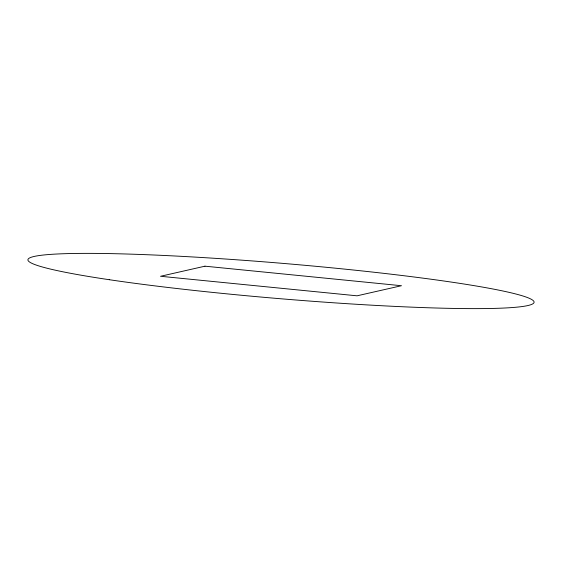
<?xml version="1.0" encoding="UTF-8"?>
<svg xmlns="http://www.w3.org/2000/svg" width="562" height="562" viewBox="0 0 562 562"><rect width="100%" height="100%" fill="white"/><g stroke="black" fill="none" stroke-linecap="round" stroke-linejoin="round"><path stroke-width="0.84" d="M204.954 266.184L160.535 276.279L357.046 295.816L401.465 285.721L204.954 266.184M109.246 279.707A253.982 17.717 4.8 0 0 527.873 305.545A253.982 17.717 4.8 0 0 205.889 257.747A253.982 17.717 4.8 0 0 109.246 279.707"/></g></svg>
